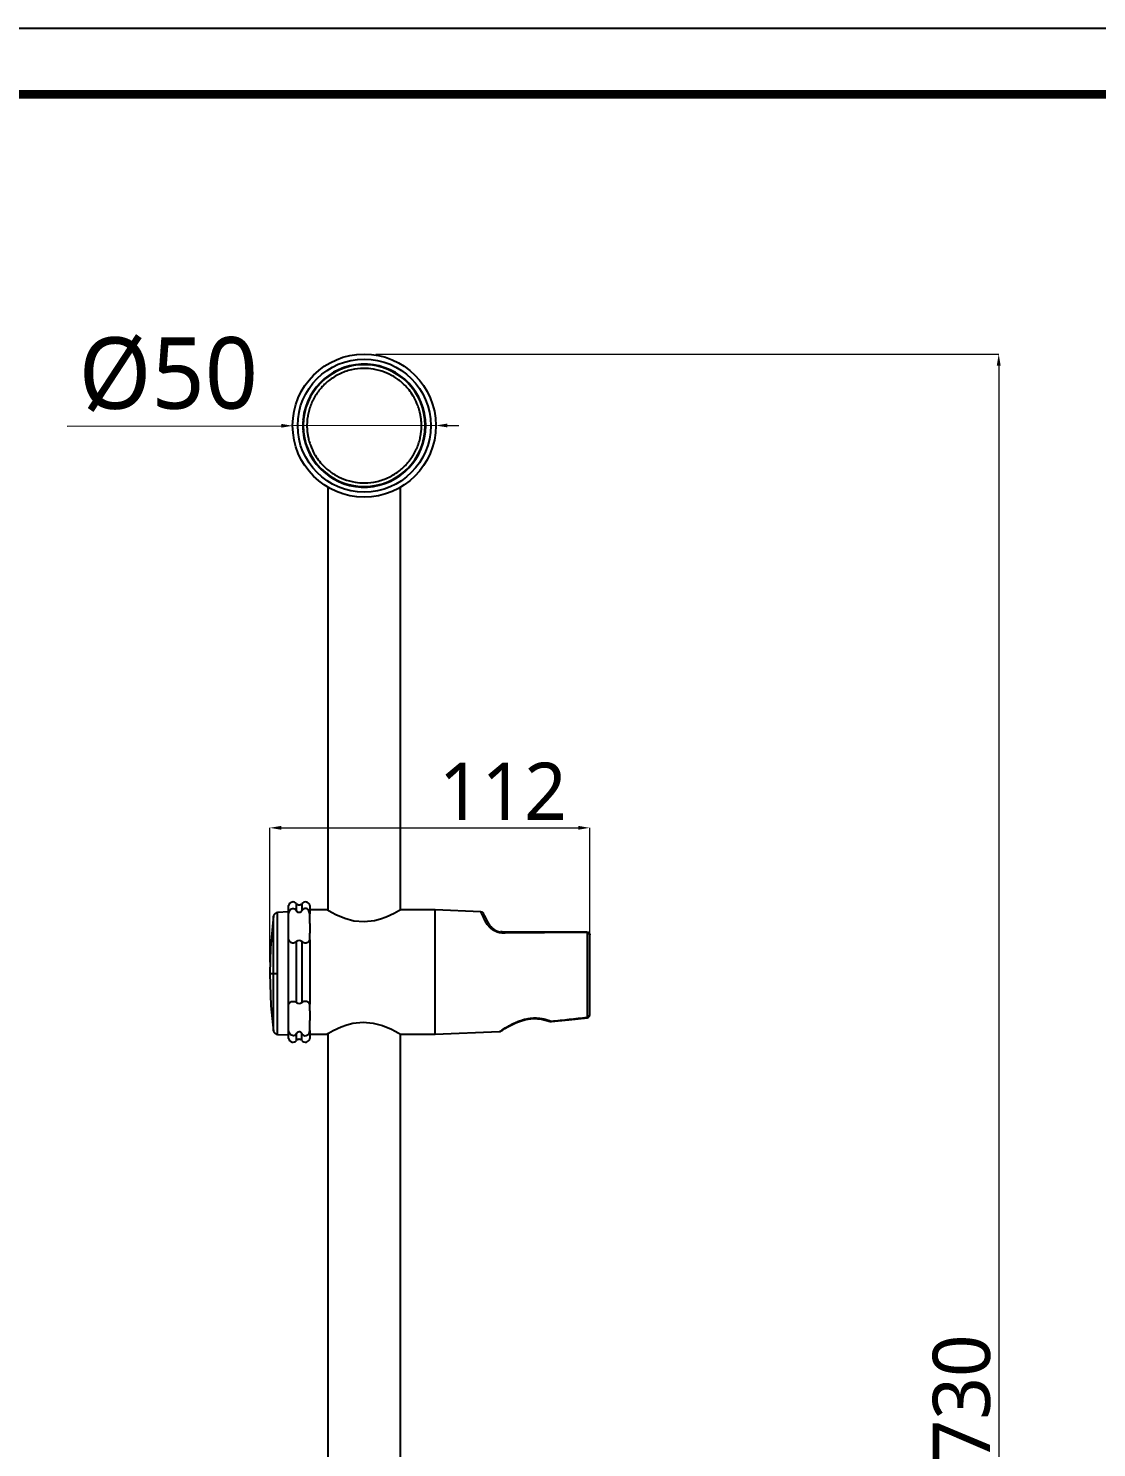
# Model space of a CAD drawing. Extents: x 0 to 1354, y 0 to 992.
# Drawn here: x 607.8 to 980.9, y 496.1 to 992.2 of the extents above; entities that cross this region are included whole.
import ezdxf

# ---------------------------------------------------------------- set-up
doc = ezdxf.new("R2010")
doc.units = 0
doc.header["$LTSCALE"] = 10
doc.header["$MEASUREMENT"] = 0
doc.header["$PDMODE"] = 3
doc.header["$PDSIZE"] = -10
doc.layers.get('0').update_dxf_attribs({"linetype": 'CONTINUOUS'})
doc.layers.get('DEFPOINTS').update_dxf_attribs({"linetype": 'CONTINUOUS'})
doc.styles.add('Daelim Dimension', font='')
doc.styles.get('Daelim Dimension').set_extended_font_data('NanumGothic')
doc.dimstyles.new('DEFAULT', dxfattribs={"dimscale": 2, "dimtxt": 2, "dimasz": 2, "dimexe": 0, "dimexo": 2, "dimgap": 1, "dimtad": 1, "dimdec": 1, "dimzin": 9, "dimdsep": 46, "dimtxsty": 'Daelim Dimension', "dimcen": 0.5, "dimclrd": 252, "dimclre": 252, "dimclrt": 3, "dimadec": 1, "dimazin": 0, "dimtfac": 1, "dimtdec": 1, "dimtix": 1, "dimtmove": 0, "dimatfit": 3, "dimfxl": 1, "dimtolj": 1, "dimtzin": 1, "dimlwd": 9, "dimlwe": 9, "dimarcsym": 0})

# ---------------------------------------------------------------- blocks, each defined once
blk = doc.blocks.new('*D4')
at = {"color": 5, "lineweight": 9, "transparency": 16777216}
for p, q in [((729.07, 878.31), (946.72, 878.31)), ((946.72, 874.31), (946.72, 152.31)), ((729.07, 148.31), (946.72, 148.31))]:
    blk.add_line(p, q, dxfattribs=at)
at = {"color": 5, "transparency": 16777216}
for points in [[(946.06, 874.31), (947.39, 874.31), (946.72, 878.31)], [(946.06, 152.31), (947.39, 152.31), (946.72, 148.31)]]:
    blk.add_solid(points, dxfattribs=at)
at = {"layer": 'DEFPOINTS', "color": 0, "transparency": 16777216}
for p in [(725.07, 878.31), (725.07, 148.31), (946.72, 148.31)]:
    blk.add_point(p, dxfattribs=at)
at = {"color": 7, "transparency": 16777216, "insert": (933.82, 513.31), "char_height": 20, "attachment_point": 5, "rotation": 90, "style": 'Daelim Dimension'}
blk.add_mtext('\\A1;730', dxfattribs=at)
blk = doc.blocks.new('*D7')
at = {"color": 5, "lineweight": 9, "ltscale": 0.5, "transparency": 16777216}
for p, q in [((692.07, 665.81), (692.07, 712.72)), ((696.07, 712.72), (799.87, 712.72)), ((803.87, 665.31), (803.87, 712.72))]:
    blk.add_line(p, q, dxfattribs=at)
at = {"color": 5, "ltscale": 0.5, "transparency": 16777216}
for points in [[(696.07, 713.39), (696.07, 712.05), (692.07, 712.72)], [(799.87, 713.39), (799.87, 712.05), (803.87, 712.72)]]:
    blk.add_solid(points, dxfattribs=at)
at = {"layer": 'DEFPOINTS', "color": 0, "ltscale": 0.5, "transparency": 16777216}
for p in [(803.87, 712.72), (692.07, 661.81), (803.87, 661.31)]:
    blk.add_point(p, dxfattribs=at)
at = {"color": 7, "ltscale": 0.5, "transparency": 16777216, "insert": (773.49, 725.51), "char_height": 20, "attachment_point": 5, "style": 'Daelim Dimension'}
blk.add_mtext('\\A1;112', dxfattribs=at)
blk = doc.blocks.new('*D10')
at = {"color": 5, "linetype": 'ByBlock', "lineweight": 9, "ltscale": 0.5, "transparency": 16777216}
for p, q in [((750.07, 853.35), (700.07, 853.26)), ((754.07, 853.35), (758.07, 853.36)), ((621.29, 853.13), (696.07, 853.26))]:
    blk.add_line(p, q, dxfattribs=at)
at = {"color": 5, "ltscale": 0.5, "transparency": 16777216}
for points in [[(696.07, 853.92), (696.07, 852.59), (700.07, 853.26)], [(754.07, 854.02), (754.07, 852.69), (750.07, 853.35)]]:
    blk.add_solid(points, dxfattribs=at)
at = {"layer": 'DEFPOINTS', "color": 0, "ltscale": 0.5, "transparency": 16777216}
for p in [(700.07, 853.26), (750.07, 853.35)]:
    blk.add_point(p, dxfattribs=at)
at = {"color": 7, "ltscale": 0.5, "transparency": 16777216, "insert": (656.65, 871.16), "char_height": 20, "attachment_point": 5, "rotation": 0.0969, "style": 'Daelim Dimension'}
blk.add_mtext('\\A1;{\\H1.25x;\\C256;Ø50}', dxfattribs=at)

msp = doc.modelspace()

# ---------------------------------------------------------------- linework, layer by layer
at = {"color": 7}
for p, q in [((703.72, 855.51), (703.68, 855.51)), ((703.68, 851.11), (703.72, 851.11)), ((698.67, 682.7), (698.67, 685.58)), ((701.45, 683.73), (701.45, 686.23)), ((703.29, 686.23), (703.29, 683.73)), ((706.07, 685.58), (706.07, 682.7)), ((698.57, 683.31), (694.81, 683.11)), ((694.81, 661.81), (694.81, 683.11)), ((698.57, 640.31), (698.57, 683.31)), ((698.67, 673.53), (698.67, 682.7)), ((711.97, 684.06), (706.07, 684.06)), ((706.07, 679.29), (706.07, 682.7)), ((749.87, 684.06), (737.77, 684.06)), ((765.79, 683.39), (749.87, 684.06)), ((749.87, 666.55), (749.87, 684.06)), ((706.07, 679.29), (706.07, 675.89)), ((706.07, 673.53), (706.07, 675.89)), ((802.91, 676.01), (802.91, 646.51)), ((698.67, 651.08), (698.67, 673.53)), ((701.45, 651.65), (701.45, 672.97)), ((703.29, 672.97), (703.29, 651.65)), ((706.07, 673.53), (706.07, 651.08)), ((749.87, 640.56), (749.87, 666.55)), ((694.81, 640.5), (694.81, 661.81)), ((698.67, 664.01), (698.57, 664.01)), ((698.57, 659.61), (698.67, 659.61)), ((698.67, 650.01), (698.57, 650.01)), ((698.67, 641.91), (698.67, 651.08)), ((706.07, 648.72), (706.07, 651.08)), ((706.07, 648.72), (706.07, 645.32)), ((706.07, 641.91), (706.07, 645.32)), ((790.46, 644.98), (803.05, 646.34)), ((694.81, 640.5), (698.57, 640.31)), ((698.67, 639.03), (698.67, 641.91)), ((701.45, 638.38), (701.45, 640.88)), ((703.29, 638.38), (703.29, 640.88)), ((706.07, 641.91), (706.07, 639.03)), ((706.07, 640.56), (711.97, 640.56)), ((737.77, 640.56), (749.87, 640.56)), ((749.87, 640.56), (772.35, 641.49))]:
    msp.add_line(p, q, dxfattribs=at)
for p, q in [((712.37, 831.77), (712.37, 683.82)), ((737.77, 684.06), (737.77, 831.77)), ((712.37, 640.79), (712.37, 344.82)), ((737.77, 345.06), (737.77, 640.56))]:
    msp.add_line(p, q)
at = {"ltscale": 0.5}
msp.add_lwpolyline([(0, 0), (1354.08, 0), (1354.08, 992.16), (0, 992.16)], close=True, dxfattribs=at)
at = {"color": 5, "linetype": 'ByBlock', "lineweight": 200, "const_width": 3.12}
msp.add_lwpolyline([(21.77, 42.48), (1332.17, 42.48), (1332.17, 969.12), (21.77, 969.12)], close=True, dxfattribs=at)
at = {"color": 7, "flags": 128}
for points in [[(693.42, 682.01), (692.33, 670.72), (692.07, 661.81)], [(693.4, 661.81), (693.4, 663.72), (693.4, 665.68), (693.4, 667.41), (693.4, 669.04), (693.4, 670.37), (693.4, 671.79), (693.4, 672.9), (693.4, 674.48), (693.4, 675.23), (693.4, 675.59), (693.4, 675.68), (693.4, 675.71), (693.4, 675.72), (693.4, 675.72), (693.4, 675.72), (693.4, 675.72), (693.4, 675.72), (693.4, 675.72), (693.4, 675.72), (693.4, 675.75), (693.4, 676.01), (693.4, 676.83), (693.4, 678.06), (693.4, 679.12), (693.4, 679.69), (693.4, 680.21), (693.4, 680.9), (693.4, 681.41), (693.4, 681.69), (693.4, 681.81), (693.4, 681.79)], [(698.67, 682.7), (698.97, 683.67), (699.28, 684.12), (699.65, 684.41), (700, 684.54), (700.38, 684.55), (700.71, 684.45), (701.08, 684.2), (701.45, 683.73)], [(703.29, 683.73), (702.93, 683.29), (702.71, 683.14), (702.43, 683.07), (702.18, 683.09), (701.98, 683.17), (701.7, 683.39), (701.45, 683.73)], [(706.07, 682.7), (705.77, 683.67), (705.46, 684.12), (705.09, 684.41), (704.74, 684.54), (704.35, 684.55), (704.02, 684.45), (703.65, 684.2), (703.29, 683.73)], [(737.77, 684.06), (737.62, 683.97), (737.17, 683.7), (735.48, 682.78), (732.69, 681.48), (730.8, 680.79), (728.62, 680.21), (725.07, 679.82), (721.49, 680.14), (718.28, 681.02), (715.2, 682.31), (713.86, 682.99), (712.82, 683.56), (712, 684.04), (711.97, 684.06), (711.97, 684.06)], [(698.67, 673.53), (698.97, 673), (699.28, 672.77), (699.65, 672.63), (700, 672.57), (700.38, 672.56), (700.71, 672.61), (701.08, 672.73), (701.45, 672.97)], [(703.29, 672.97), (703.65, 672.73), (704.01, 672.61), (704.36, 672.56), (704.73, 672.57), (705.06, 672.62), (705.43, 672.75), (705.79, 673.02), (706.07, 673.53)], [(692.07, 661.81), (692.49, 650.47), (693.42, 641.6)], [(698.67, 651.08), (698.97, 651.62), (699.28, 651.84), (699.65, 651.98), (700, 652.04), (700.38, 652.05), (700.71, 652), (701.08, 651.88), (701.45, 651.65)], [(706.07, 651.08), (705.77, 651.62), (705.46, 651.84), (705.09, 651.98), (704.74, 652.04), (704.35, 652.05), (704.02, 652), (703.65, 651.88), (703.29, 651.65)], [(772.98, 641.74), (773.27, 641.93), (774.23, 642.52), (775.44, 643.22), (776.66, 643.87), (778.03, 644.51), (778.91, 644.88), (779.71, 645.17), (781.51, 645.69), (784.04, 646.04), (787, 645.85), (790.03, 645.03)], [(790.39, 644.97), (796.53, 645.61), (803.06, 646.34)], [(701.45, 640.88), (701.08, 640.41), (700.73, 640.17), (700.37, 640.06), (700, 640.08), (699.68, 640.19), (699.31, 640.46), (698.94, 640.99), (698.67, 641.91)], [(701.45, 640.88), (701.8, 641.32), (702.03, 641.47), (702.3, 641.55), (702.55, 641.53), (702.75, 641.45), (703.04, 641.23), (703.29, 640.88)], [(703.29, 640.88), (703.65, 640.41), (704.01, 640.17), (704.36, 640.06), (704.73, 640.08), (705.06, 640.19), (705.43, 640.46), (705.79, 640.99), (706.07, 641.91)], [(711.97, 640.56), (712.11, 640.64), (712.57, 640.91), (714.26, 641.83), (717.05, 643.13), (718.94, 643.82), (721.11, 644.4), (724.67, 644.79), (728.25, 644.47), (731.45, 643.6), (734.54, 642.3), (735.88, 641.62), (736.92, 641.05), (737.74, 640.57), (737.77, 640.56), (737.77, 640.56)]]:
    msp.add_lwpolyline(points, dxfattribs=at)
at = {"color": 7}
for radius in [25, 23.25]:
    msp.add_circle((725.07, 853.31), radius, dxfattribs=at)
for centre, radius, start, end in [((725.07, 853.31), 21.5, 185.8731, 174.1269), ((725.07, 853.31), 21.3, 0, 180), ((725.07, 853.31), 21.45, 174.6494, 185.3506), ((702.87, 855.44), 0.855, 350.6625, 4.1032), ((725.07, 853.31), 21.3, 180, 0), ((702.55, 851.15), 1.17, 357.7043, 7.53), ((700.22, 685.21), 1.6, 40.0052, 166.4154), ((702.37, 687.01), 1.2, 220.0052, 319.9948), ((704.51, 685.21), 1.6, 13.5846, 139.9948), ((694.88, 681.61), 1.5, 93.0062, 173.1071), ((714.87, 655.71), 58.52, 24.2492, 27.5523), ((773.76, 682.31), 6.11, 204.8564, 259.7486), ((702.37, 671.95), 1.37, 47.7423, 132.2577), ((698.47, 659.81), 0.2, 300, 360), ((702.37, 652.66), 1.37, 227.7423, 312.2577), ((790.36, 645.98), 1, 249.8892, 270), ((802.87, 647.32), 1, 271.5928, 0.0173), ((802.96, 647.42), 0.91, 266.6247, 353.6136), ((694.88, 642), 1.5, 186.89, 266.996), ((700.22, 639.41), 1.6, 193.5846, 319.9948), ((702.37, 637.61), 1.2, 40.0052, 139.9948), ((704.51, 639.41), 1.6, 220.0052, 346.4154)]:
    msp.add_arc(centre, radius, start, end, dxfattribs=at)
for points, knots in [([(745.07, 853.31), (745.07, 853.46), (745.07, 853.76), (745.05, 854.21), (745.03, 854.66), (744.99, 855.12), (744.94, 855.59), (744.88, 856.05), (744.81, 856.52), (744.73, 856.99), (744.64, 857.46), (744.53, 857.93), (744.29, 858.92), (743.72, 860.69), (742.63, 863.01), (741.15, 865.29), (739.74, 866.95), (737.88, 868.74), (735.52, 870.5), (732.09, 872.17), (728.5, 873.13), (724.58, 873.43), (721.26, 873.04), (718.44, 872.23), (716.37, 871.37), (714.42, 870.29), (712.71, 869.08), (711.3, 867.85), (710.24, 866.75), (709.44, 865.81), (708.8, 864.96), (708.23, 864.12), (707.7, 863.26), (707.23, 862.38), (706.8, 861.48), (706.42, 860.58), (706.09, 859.66), (705.81, 858.74), (705.57, 857.82), (705.38, 856.9), (705.24, 855.99), (705.14, 855.08), (705.07, 854.19), (705.07, 853.6), (705.06, 853.31)], [0, 0, 0, 0, 0.007143, 0.014352, 0.021624, 0.028959, 0.036355, 0.043813, 0.051329, 0.058903, 0.066533, 0.074218, 0.081956, 0.115361, 0.163075, 0.20379, 0.244884, 0.266946, 0.326841, 0.384504, 0.448558, 0.502622, 0.571544, 0.607018, 0.642617, 0.678092, 0.713215, 0.742996, 0.767244, 0.785894, 0.802084, 0.818207, 0.834243, 0.850172, 0.865975, 0.881636, 0.897137, 0.912462, 0.927597, 0.942529, 0.957245, 0.971735, 0.985989, 1, 1, 1, 1]), ([(705.06, 853.31), (705.06, 853.16), (705.07, 852.86), (705.08, 852.4), (705.11, 851.95), (705.14, 851.49), (705.19, 851.03), (705.25, 850.56), (705.32, 850.09), (705.4, 849.63), (705.5, 849.16), (705.6, 848.68), (705.85, 847.69), (706.42, 845.92), (707.5, 843.6), (708.98, 841.32), (710.4, 839.66), (712.25, 837.87), (714.61, 836.11), (718.05, 834.44), (721.63, 833.48), (725.55, 833.18), (728.87, 833.57), (731.69, 834.39), (733.76, 835.24), (735.71, 836.32), (737.43, 837.53), (738.84, 838.76), (739.9, 839.86), (740.69, 840.8), (741.34, 841.65), (741.91, 842.49), (742.43, 843.35), (742.91, 844.23), (743.33, 845.13), (743.71, 846.04), (744.04, 846.95), (744.33, 847.87), (744.56, 848.79), (744.75, 849.71), (744.9, 850.62), (745, 851.53), (745.06, 852.42), (745.07, 853.01), (745.07, 853.31)], [0, 0, 0, 0, 0.007143, 0.014352, 0.021624, 0.028959, 0.036355, 0.043813, 0.051329, 0.058903, 0.066533, 0.074218, 0.081956, 0.115361, 0.163075, 0.20379, 0.244884, 0.266946, 0.326841, 0.384504, 0.448558, 0.502622, 0.571544, 0.607018, 0.642617, 0.678092, 0.713215, 0.742996, 0.767244, 0.785894, 0.802084, 0.818207, 0.834243, 0.850172, 0.865975, 0.881636, 0.897137, 0.912462, 0.927597, 0.942529, 0.957245, 0.971735, 0.985989, 1, 1, 1, 1]), ([(767.25, 680.25), (767.22, 680.33), (767.15, 680.49), (767.04, 680.72), (766.94, 680.94), (766.85, 681.15), (766.76, 681.35), (766.67, 681.54), (766.59, 681.72), (766.51, 681.89), (766.44, 682.05), (766.37, 682.19), (766.3, 682.33), (766.24, 682.46), (766.16, 682.62), (766.08, 682.8), (765.99, 682.99), (765.92, 683.14), (765.86, 683.25), (765.82, 683.33), (765.8, 683.38), (765.8, 683.39), (765.79, 683.39)], [0, 0, 0, 0, 0.041071, 0.081719, 0.12194, 0.161734, 0.201101, 0.240041, 0.278551, 0.316633, 0.354285, 0.391506, 0.428296, 0.464653, 0.500579, 0.573455, 0.64583, 0.717697, 0.789052, 0.85989, 0.930208, 1, 1, 1, 1]), ([(765.79, 683.39), (765.93, 683.39), (766.07, 683.36), (766.34, 683.24), (766.46, 683.15), (766.64, 682.96), (766.7, 682.87), (766.74, 682.78)], [0, 0, 0, 0, 0.25, 0.25, 0.5, 0.5, 0.6776446, 0.6776446, 0.6776446, 0.6776446]), ([(773.34, 675.95), (773.3, 675.95), (773.17, 675.95), (772.93, 675.97), (772.57, 676.01), (772.07, 676.1), (771.54, 676.26), (770.88, 676.53), (770.07, 676.95), (769.29, 677.54), (768.66, 678.15), (768.21, 678.66), (767.87, 679.13), (767.6, 679.55), (767.4, 679.92), (767.3, 680.14), (767.25, 680.25)], [0, 0, 0, 0, 0.013622, 0.039496, 0.077548, 0.127714, 0.199152, 0.254601, 0.361621, 0.504916, 0.606346, 0.700274, 0.786638, 0.865393, 0.936517, 1, 1, 1, 1]), ([(767.25, 680.25), (767.4, 680.25), (767.61, 680.24), (767.87, 680.14), (768.04, 680.01), (768.16, 679.88), (768.2, 679.79), (768.21, 679.75)], [0, 0, 0, 0, 0.336655, 0.519732, 0.707279, 0.894821, 1, 1, 1, 1]), ([(773.3, 676.31), (773.91, 676.31), (775.13, 676.31), (777.58, 676.31), (781.87, 676.31), (787.89, 676.31), (795.24, 676.31), (800.13, 676.31), (802.67, 676.31)], [0, 0, 0, 0, 0.0625, 0.124998, 0.249997, 0.499997, 0.740675, 1, 1, 1, 1]), ([(802.69, 676.15), (797.8, 676.13), (792.91, 676.1), (785.57, 676.05), (783.13, 676.03), (779.46, 676), (778.23, 675.99), (775.79, 675.97), (774.56, 675.96), (773.34, 675.95)], [0, 0, 0, 0, 0.5, 0.5, 0.75, 0.75, 0.875, 0.875, 1, 1, 1, 1]), ([(802.67, 676.31), (802.67, 676.31), (802.68, 676.29), (802.69, 676.24), (802.69, 676.2), (802.69, 676.15)], [0, 0, 0, 0, 0.5, 0.5, 1, 1, 1, 1]), ([(802.67, 676.31), (802.68, 676.31), (802.71, 676.31), (802.74, 676.31), (802.78, 676.31), (802.81, 676.31), (802.83, 676.31), (802.85, 676.31), (802.86, 676.31), (802.87, 676.31), (802.87, 676.31)], [0, 0, 0, 0, 0.1171498, 0.2357925, 0.3610169, 0.4971758, 0.6255059, 0.754417, 0.8788263, 1, 1, 1, 1]), ([(802.87, 676.31), (802.89, 676.31), (802.95, 676.3), (803.02, 676.29), (803.08, 676.28), (803.15, 676.26), (803.22, 676.22), (803.26, 676.17), (803.25, 676.12), (803.2, 676.08), (803.15, 676.05), (803.09, 676.03), (803.04, 676.02), (802.99, 676.02), (802.95, 676.02), (802.92, 676.01), (802.91, 676.01)], [0, 0, 0, 0, 0.071327, 0.142933, 0.194891, 0.247368, 0.370419, 0.493689, 0.595304, 0.696838, 0.772915, 0.845584, 0.884265, 0.922446, 0.961966, 1, 1, 1, 1]), ([(802.87, 676.31), (802.9, 676.31), (802.96, 676.3), (803.05, 676.29), (803.15, 676.27), (803.25, 676.23), (803.34, 676.19), (803.45, 676.12), (803.58, 676.01), (803.7, 675.86), (803.8, 675.68), (803.86, 675.5), (803.86, 675.37), (803.87, 675.31)], [0, 0, 0, 0, 0.055347, 0.116365, 0.1829, 0.25464, 0.31267, 0.377945, 0.500229, 0.633815, 0.745671, 0.884138, 1, 1, 1, 1]), ([(803.87, 675.31), (803.87, 675.48), (803.76, 675.66), (803.41, 675.92), (803.16, 676), (802.91, 676.01)], [0, 0, 0, 0, 0.5, 0.5, 1, 1, 1, 1]), ([(803.87, 647.32), (803.87, 648.1), (803.87, 649), (803.87, 650.98), (803.87, 652.07), (803.87, 654.39), (803.87, 655.61), (803.87, 658.15), (803.87, 659.46), (803.87, 662.11), (803.87, 663.44), (803.87, 666.07), (803.87, 667.37), (803.87, 669.87), (803.87, 671.07), (803.87, 673.31), (803.87, 674.36), (803.87, 675.31)], [0, 0, 0, 0, 0.125, 0.125, 0.25, 0.25, 0.375, 0.375, 0.5, 0.5, 0.625, 0.625, 0.75, 0.75, 0.875, 0.875, 1, 1, 1, 1]), ([(693.4, 661.81), (693.42, 661.81), (693.47, 661.81), (693.62, 661.81), (693.73, 661.81), (694, 661.81), (694.16, 661.81), (694.48, 661.81), (694.65, 661.81), (694.81, 661.81)], [0, 0, 0, 0, 0.25, 0.25, 0.5, 0.5, 0.75, 0.75, 1, 1, 1, 1]), ([(693.4, 641.82), (693.4, 641.82), (693.4, 641.83), (693.4, 642.11), (693.4, 642.62), (693.4, 643.22), (693.4, 643.85), (693.4, 644.5), (693.4, 645.42), (693.4, 646.63), (693.4, 648.11), (693.4, 649.82), (693.4, 651.91), (693.4, 654.73), (693.4, 658.04), (693.4, 660.58), (693.4, 661.81)], [0, 0, 0, 0, 0.048565, 0.120926, 0.187794, 0.250063, 0.291607, 0.333051, 0.381224, 0.458042, 0.520026, 0.58484, 0.672425, 0.758408, 0.882737, 1, 1, 1, 1]), ([(772.35, 641.49), (772.35, 641.49), (772.35, 641.49), (772.36, 641.5), (772.38, 641.52), (772.41, 641.53), (772.44, 641.56), (772.49, 641.59), (772.54, 641.63), (772.6, 641.67), (772.68, 641.71), (772.85, 641.83), (773.22, 642.08), (773.89, 642.5), (774.74, 643.03), (775.61, 643.53), (776.73, 644.13), (778.04, 644.76), (779.62, 645.38), (781.16, 645.84), (782.7, 646.15), (784.33, 646.29), (785.96, 646.24), (787.12, 646.06), (787.85, 645.91), (788.15, 645.83), (788.48, 645.75), (788.83, 645.65), (789.2, 645.54), (789.59, 645.42), (790, 645.27), (790.26, 645.17), (790.4, 645.12)], [0, 0, 0, 0, 0.012105, 0.024298, 0.036577, 0.048941, 0.061386, 0.073911, 0.086516, 0.099202, 0.111967, 0.12481, 0.18521, 0.249766, 0.308857, 0.374819, 0.413881, 0.500098, 0.571573, 0.625393, 0.690685, 0.750064, 0.809656, 0.874698, 0.886017, 0.898571, 0.912364, 0.927396, 0.943672, 0.961194, 0.979968, 1, 1, 1, 1]), ([(790.4, 645.12), (790.35, 645.09), (790.24, 645.03), (790.11, 645.01), (790.05, 645.03), (790.02, 645.04)], [0, 0, 0, 0, 0.402546, 0.805097, 1, 1, 1, 1]), ([(790.4, 645.12), (791.45, 645.23), (793.53, 645.45), (796.66, 645.79), (799.78, 646.14), (801.87, 646.39), (802.91, 646.51)], [0, 0, 0, 0, 0.250005, 0.500006, 0.750004, 1, 1, 1, 1]), ([(790.46, 644.98), (790.46, 644.98), (790.45, 644.97), (790.43, 645.01), (790.41, 645.08), (790.4, 645.12)], [0, 0, 0, 0, 0.040556, 0.545186, 1, 1, 1, 1]), ([(802.91, 646.51), (802.91, 646.47), (802.91, 646.38), (802.91, 646.32), (802.9, 646.33), (802.9, 646.33)], [0, 0, 0, 0, 0.401575, 0.867104, 1, 1, 1, 1]), ([(802.91, 646.51), (802.92, 646.48), (802.94, 646.39), (802.97, 646.33), (802.98, 646.33), (802.98, 646.33)], [0, 0, 0, 0, 0.3440475, 0.840355, 1, 1, 1, 1]), ([(772.35, 641.49), (772.42, 641.5), (772.56, 641.51), (772.76, 641.59), (772.88, 641.68), (772.94, 641.72)], [0, 0, 0, 0, 0.328611, 0.665514, 1, 1, 1, 1])]:
    msp.add_open_spline(points, degree=3, knots=knots, dxfattribs=at)
for points, degree in [([(773.26, 676.31), (772.67, 676.31)], 1), ([(773.3, 676.31), (773.31, 676.31), (773.31, 676.28), (773.32, 676.22)], 3), ([(773.32, 676.22), (773.33, 676.16), (773.34, 676.07), (773.34, 675.95)], 3), ([(802.91, 676.01), (802.89, 676.08), (802.79, 676.15), (802.69, 676.15)], 3), ([(692.07, 661.81), (692.07, 661.81), (692.52, 661.81), (693.4, 661.81)], 3)]:
    msp.add_open_spline(points, degree=degree, dxfattribs=at)

# ---------------------------------------------------------------- dimensions: what is measured, and where the dimension line sits
at = {"ltscale": 0.5}
dim = msp.add_diameter_dim_2p(p1=(750.07, 853.35), p2=(700.07, 853.26), text='{\\H1.25x;\\C256;Ø50}', dimstyle='DEFAULT', override={"dimtxt": 10, "dimclrd": 5, "dimclrt": 7, "dimfxl": 1.25, "dimarcsym": 1}, dxfattribs=at)
dim.commit()
dim.dimension.update_dxf_attribs({"geometry": '*D10', "text_midpoint": (656.65, 871.16)})
at = {"color": 5}
dim = msp.add_linear_dim(base=(946.72, 148.31), p1=(725.07, 878.31), p2=(725.07, 148.31), angle=90, dimstyle='DEFAULT', override={"dimtxt": 10, "dimclrd": 5, "dimclre": 5, "dimclrt": 7}, dxfattribs=at)
dim.commit()
dim.dimension.update_dxf_attribs({"geometry": '*D4', "text_midpoint": (933.82, 513.31)})
at = {"color": 5, "ltscale": 0.5}
dim = msp.add_linear_dim(base=(803.87, 712.72), p1=(692.07, 661.81), p2=(803.87, 661.31), dimstyle='DEFAULT', override={"dimtxt": 10, "dimdec": 0, "dimclrd": 5, "dimclre": 5, "dimclrt": 7}, dxfattribs=at)
dim.commit()
dim.dimension.update_dxf_attribs({"geometry": '*D7', "text_midpoint": (773.49, 712.72), "dimtype": 160})

doc.saveas('drawing.dxf')
